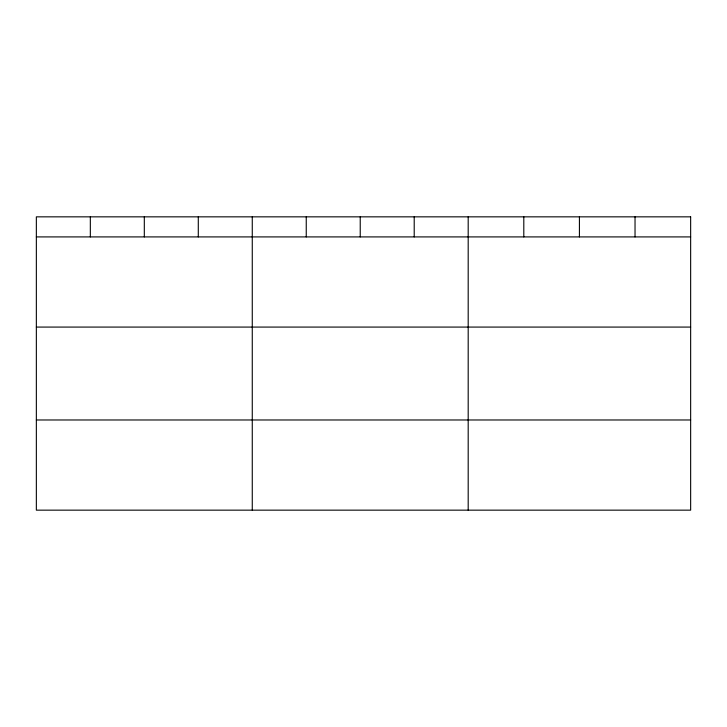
<?xml version="1.0" encoding="UTF-8"?>
<svg xmlns="http://www.w3.org/2000/svg" width="727" height="727" viewBox="0 0 727 727"><rect width="100%" height="100%" fill="white"/><g stroke="black" fill="none" stroke-linecap="round" stroke-linejoin="round"><path stroke-width="1.09" d="M36.35 236.911L690.65 236.911M36.35 327.077L690.65 327.077M36.35 419.979L690.65 419.979M635.034 216.846L635.034 236.911M579.419 216.846L579.419 236.911M523.803 216.846L523.803 236.911M468.188 216.846L468.188 510.154M414.208 216.846L414.208 236.911M360.228 216.846L360.228 236.911M306.249 216.846L306.249 236.911M252.269 216.846L252.269 510.154M198.289 216.846L198.289 236.911M144.31 216.846L144.31 236.911M90.33 216.846L90.33 236.911M690.65 216.846L36.35 216.846L36.35 510.154L690.65 510.154L690.65 216.846"/></g></svg>
